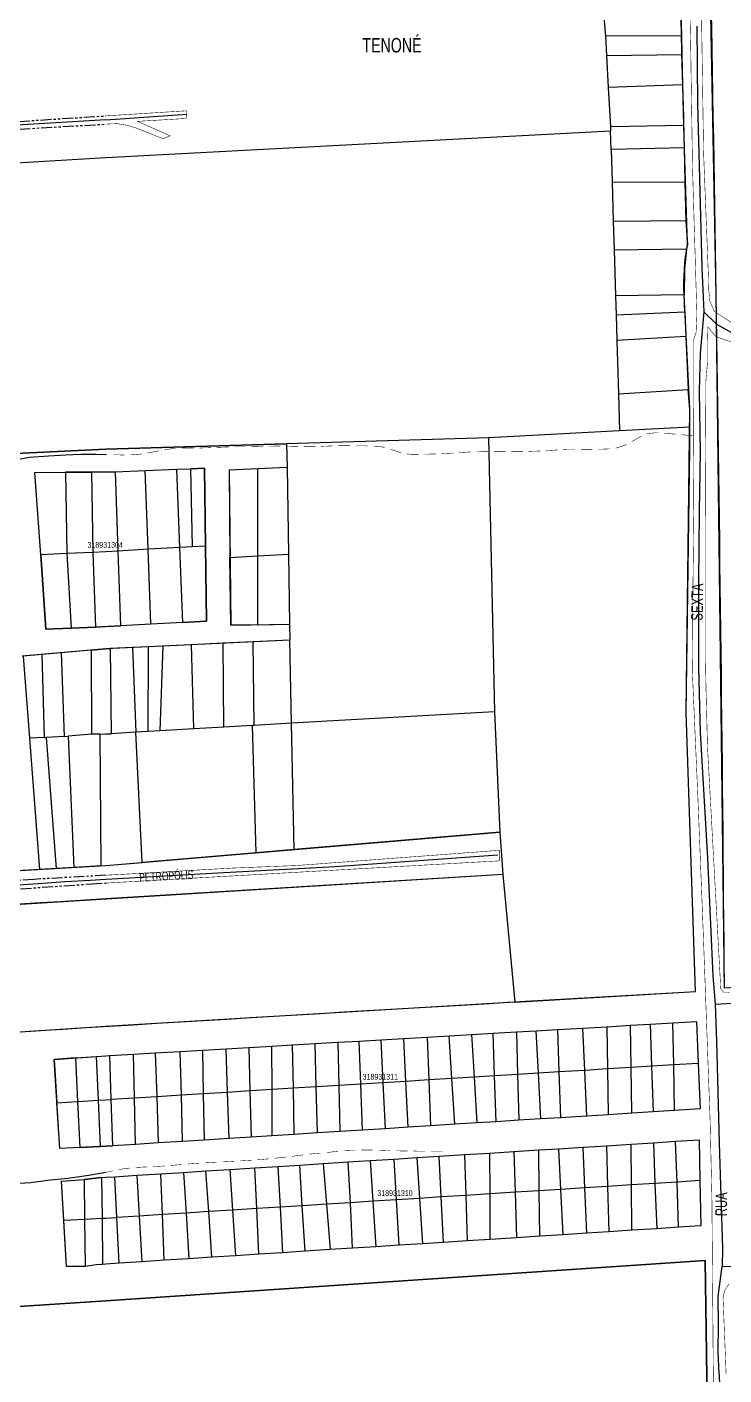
# Model space of a CAD drawing. Extents: x 204834 to 208707, y 4853033 to 4855981.
# Drawn here: x 206928.4 to 207168.8, y 4853719 to 4854183.8 of the extents above; entities that cross this region are included whole.
import ezdxf

# ---------------------------------------------------------------- set-up
doc = ezdxf.new("R2010")
doc.units = 0
doc.header["$LTSCALE"] = 1.5
doc.header["$MEASUREMENT"] = 0
doc.linetypes.add('PHANTOMX2', pattern=[5, 2.5, -0.5, 0.5, -0.5, 0.5, -0.5])
doc.linetypes.add('TRACO_15', pattern=[3, 2, -1])
for name, color, linetype in [('CD-MALHA-LOTES', 40, 'CONTINUOUS'), ('CD_TXT_QUADRA', 7, 'CONTINUOUS'), ('LM-TXT-LSF', 7, 'CONTINUOUS'), ('RU-QUADRAS', 6, 'CONTINUOUS'), ('SV-CAMINHO-TRILHA', 20, 'CONTINUOUS'), ('SV-EIXO-RUA-N-PAV', 6, 'CONTINUOUS'), ('SV-EIXO-RUA-PAV', 20, 'CONTINUOUS'), ('SV-RUA-NAO-PAV-S-GUIA-C-GUIA', 7, 'PHANTOMX2'), ('SV-RUA-PAVIM-S-GUIA-C-GUIA', 7, 'CONTINUOUS'), ('SV-TXT-RUA-N-PAV-S-GUIA-C-GUIA', 7, 'CONTINUOUS')]:
    doc.layers.add(name, color=color, linetype=linetype)
doc.styles.add('ARIAL', font='ARIAL.TTF')

msp = doc.modelspace()

# ---------------------------------------------------------------- linework, layer by layer
at = {"layer": 'CD-MALHA-LOTES', "linetype": 'Continuous'}
for p, q in [((207166.08, 4854091.71), (207161.18, 4854345.41)), ((207168.92, 4853852.43), (207166.08, 4854091.71))]:
    msp.add_line(p, q, dxfattribs=at)
at = {"layer": 'CD-MALHA-LOTES'}
for points in [[(207127.17, 4854188.6), (207127.94, 4854180.61)], [(207153.88, 4854188.74), (207154.08, 4854180.77)], [(207154.08, 4854180.77), (207127.94, 4854180.61)], [(207127.94, 4854180.61), (207128.29, 4854173.96)], [(207154.08, 4854180.77), (207154.23, 4854174.32)], [(207128.29, 4854173.96), (207154.23, 4854174.32)], [(207128.29, 4854173.96), (207128.87, 4854162.93)], [(207154.23, 4854174.32), (207154.49, 4854163.79)], [(207154.49, 4854163.79), (207128.87, 4854162.93)], [(207128.87, 4854162.93), (207129.58, 4854149.51)], [(207154.49, 4854163.79), (207154.83, 4854149.87)], [(207129.58, 4854149.51), (207154.83, 4854149.87)], [(207129.58, 4854149.51), (207129.66, 4854147.97)], [(207154.83, 4854149.87), (207155.01, 4854142.15)], [(206624.11, 4854119.03), (206955.63, 4854138.78), (207129.66, 4854147.97)], [(207129.85, 4854141.58), (207129.66, 4854147.97)], [(207155.01, 4854142.15), (207129.85, 4854141.58)], [(207129.85, 4854141.58), (207130.18, 4854130.41)], [(207155.01, 4854142.15), (207155.3, 4854130.31)], [(207130.18, 4854130.41), (207155.3, 4854130.31)], [(207130.18, 4854130.41), (207130.59, 4854116.69)], [(207155.3, 4854130.31), (207155.62, 4854117)], [(207155.62, 4854117), (207130.59, 4854116.69)], [(207130.59, 4854116.69), (207130.88, 4854106.99)], [(207155.62, 4854117), (207156.17, 4854108.81), (207155.88, 4854107.34)], [(207130.88, 4854106.99), (207155.88, 4854107.34)], [(207155.88, 4854107.34), (207155.14, 4854100.29), (207155.02, 4854091.4)], [(207130.88, 4854106.99), (207131.35, 4854091.14)], [(207155.02, 4854091.4), (207131.35, 4854091.14)], [(207131.35, 4854091.14), (207131.54, 4854084.54)], [(207155.27, 4854085.53), (207155.02, 4854091.4)], [(207131.54, 4854084.54), (207155.27, 4854085.53)], [(207131.54, 4854084.54), (207131.81, 4854075.73)], [(207155.27, 4854085.53), (207155.64, 4854077.02)], [(207155.64, 4854077.02), (207131.81, 4854075.73)], [(207131.81, 4854075.73), (207132.35, 4854057.34)], [(207155.64, 4854077.02), (207156.44, 4854058.84)], [(207132.35, 4854057.34), (207156.44, 4854058.84)], [(207132.35, 4854057.34), (207132.73, 4854044.57)], [(207156.99, 4854045.87), (207156.97, 4854052.01), (207156.44, 4854058.84)], [(207087.57, 4854042.16), (207017.93, 4854040.09)], [(207132.73, 4854044.57), (207087.57, 4854042.16)], [(207087.57, 4854042.16), (207089.6, 4853947.72)], [(207096.69, 4853847.57), (207158.93, 4853851.24), (207155.69, 4853947.43), (207156.93, 4854038.3), (207156.99, 4854045.87)], [(207156.99, 4854045.87), (207132.73, 4854044.57)], [(207017.93, 4854040.09), (206955.63, 4854038.24), (206850.73, 4854033.12)], [(207017.93, 4854040.09), (207018.07, 4854031.9)], [(206933.13, 4854001.8), (206931.15, 4854030.23), (206941.73, 4854030.26)], [(206950.66, 4854030.29), (206941.73, 4854030.26)], [(206941.73, 4854030.26), (206942.18, 4854002.23)], [(206958.88, 4854030.44), (206955.63, 4854030.31), (206950.66, 4854030.29)], [(206950.66, 4854030.29), (206951.11, 4854002.66)], [(206958.88, 4854030.44), (206969.15, 4854030.85)], [(206959.88, 4854003.12), (206958.88, 4854030.44)], [(206969.15, 4854030.85), (206980.06, 4854031.28)], [(206970.14, 4854003.7), (206969.15, 4854030.85)], [(206980.06, 4854031.28), (206984.91, 4854031.48)], [(206981.11, 4854004.33), (206980.06, 4854031.28)], [(206990, 4854004.84), (206989.64, 4854031.67), (206984.91, 4854031.48)], [(206985.47, 4854004.58), (206984.91, 4854031.48)], [(207007.98, 4854031.47), (206998.07, 4854031.04), (206998.4, 4854000.93)], [(207007.97, 4854001.46), (207007.98, 4854031.47)], [(207018.07, 4854031.9), (207007.98, 4854031.47)], [(207018.07, 4854031.9), (207018.55, 4854002.05)], [(206942.18, 4854002.23), (206933.13, 4854001.8)], [(206933.13, 4854001.8), (206934.91, 4853976.21), (206943.67, 4853976.57)], [(206951.11, 4854002.66), (206942.18, 4854002.23)], [(206942.18, 4854002.23), (206943.67, 4853976.57)], [(206959.88, 4854003.12), (206955.63, 4854002.88), (206951.11, 4854002.66)], [(206951.11, 4854002.66), (206952.07, 4853976.91)], [(206970.14, 4854003.7), (206959.88, 4854003.12)], [(206960.82, 4853977.34), (206959.88, 4854003.12)], [(206981.11, 4854004.33), (206970.14, 4854003.7)], [(206971.08, 4853977.89), (206970.14, 4854003.7)], [(206985.47, 4854004.58), (206981.11, 4854004.33)], [(206982.13, 4853978.49), (206981.11, 4854004.33)], [(206982.13, 4853978.49), (206990.34, 4853978.93), (206990, 4854004.84)], [(206990, 4854004.84), (206985.47, 4854004.58)], [(206998.4, 4854000.93), (207007.97, 4854001.46)], [(207007.96, 4853977.7), (206998.66, 4853977.54), (206998.4, 4854000.93)], [(207007.96, 4853977.7), (207007.97, 4854001.46)], [(207007.97, 4854001.46), (207018.55, 4854002.05)], [(207018.55, 4854002.05), (207018.95, 4853977.89)], [(206952.07, 4853976.91), (206955.63, 4853977.06), (206960.82, 4853977.34)], [(206971.08, 4853977.89), (206960.82, 4853977.34)], [(206982.13, 4853978.49), (206971.08, 4853977.89)], [(207007.96, 4853977.7), (207018.95, 4853977.89)], [(207018.95, 4853977.89), (207019.04, 4853972.4)], [(206943.67, 4853976.57), (206952.07, 4853976.91)], [(207019.04, 4853972.4), (207006.43, 4853971.8)], [(207019.64, 4853943.72), (207019.04, 4853972.4)], [(206940.17, 4853968.02), (206933.48, 4853967.43)], [(206950.56, 4853968.95), (206940.17, 4853968.02)], [(206940.17, 4853968.02), (206941.21, 4853939.19)], [(206950.56, 4853968.95), (206955.63, 4853969.4), (206957.09, 4853969.47)], [(206950.56, 4853968.95), (206950.65, 4853939.94)], [(206964.79, 4853969.83), (206957.09, 4853969.47)], [(206957.09, 4853969.47), (206957.41, 4853940.15)], [(206970.15, 4853970.08), (206964.79, 4853969.83)], [(206964.79, 4853969.83), (206965.99, 4853940.65)], [(206970.15, 4853970.08), (206970.02, 4853940.88)], [(206975.23, 4853970.33), (206970.15, 4853970.08)], [(206975.23, 4853970.33), (206974.19, 4853941.12)], [(206985.16, 4853970.8), (206975.23, 4853970.33)], [(206996.02, 4853971.31), (206985.16, 4853970.8)], [(206985.9, 4853941.79), (206985.16, 4853970.8)], [(207006.43, 4853971.8), (206996.02, 4853971.31)], [(206996.23, 4853942.38), (206996.02, 4853971.31)], [(207006.75, 4853942.98), (207006.43, 4853971.8)], [(206933.48, 4853967.43), (206927.06, 4853966.92)], [(206927.06, 4853966.92), (206929.23, 4853938.65)], [(206933.48, 4853967.43), (206934.34, 4853938.78)], [(207089.6, 4853947.72), (207019.64, 4853943.72)], [(207089.6, 4853947.72), (207091.52, 4853906.19)], [(206950.65, 4853939.94), (206942.61, 4853939.27)], [(206953.56, 4853939.93), (206950.65, 4853939.94)], [(206953.56, 4853939.93), (206955.63, 4853940.05), (206957.41, 4853940.15)], [(206953.56, 4853939.93), (206953.91, 4853894.6)], [(206965.99, 4853940.65), (206957.41, 4853940.15)], [(206970.02, 4853940.88), (206965.99, 4853940.65)], [(206968.12, 4853895.75), (206965.99, 4853940.65)], [(206974.19, 4853941.12), (206970.02, 4853940.88)], [(206985.9, 4853941.79), (206974.19, 4853941.12)], [(206996.23, 4853942.38), (206985.9, 4853941.79)], [(207006.22, 4853942.95), (206996.23, 4853942.38)], [(207006.75, 4853942.98), (207006.22, 4853942.95)], [(207007.4, 4853899.07), (207006.22, 4853942.95)], [(207019.64, 4853943.72), (207006.75, 4853942.98)], [(207020.54, 4853900.19), (207019.64, 4853943.72)], [(206934.34, 4853938.78), (206929.23, 4853938.65)], [(206929.23, 4853938.65), (206932.72, 4853893.36)], [(206934.34, 4853938.78), (206935.06, 4853938.82)], [(206941.21, 4853939.19), (206935.06, 4853938.82)], [(206935.06, 4853938.82), (206938.42, 4853893.69)], [(206941.21, 4853939.19), (206942.61, 4853939.27)], [(206942.61, 4853939.27), (206944.61, 4853894.05)], [(207091.52, 4853906.19), (207020.54, 4853900.19)], [(207091.52, 4853906.19), (207092.54, 4853891.65)], [(207007.4, 4853899.07), (206968.12, 4853895.75)], [(207020.54, 4853900.19), (207007.4, 4853899.07)], [(206938.42, 4853893.69), (206932.72, 4853893.36)], [(206944.61, 4853894.05), (206938.42, 4853893.69)], [(206953.91, 4853894.6), (206944.61, 4853894.05)], [(206953.91, 4853894.6), (206955.62, 4853894.7), (206968.12, 4853895.75)], [(207092.54, 4853891.65), (206955.62, 4853883.18), (206939.83, 4853882.19), (206933.15, 4853881.78), (206641.63, 4853863.51), (206641.84, 4853818.64), (206644.83, 4853818.83)], [(206932.72, 4853893.36), (206907.04, 4853891.86)], [(207092.54, 4853891.65), (207096.69, 4853847.57)], [(207096.69, 4853847.57), (206955.62, 4853839.23), (206919.02, 4853836.83)], [(207097.16, 4853837.33), (207104, 4853837.73)], [(207104, 4853837.73), (207111.32, 4853838.15)], [(207104.76, 4853823.1), (207104, 4853837.73)], [(207111.32, 4853838.15), (207120.1, 4853838.66)], [(207111.32, 4853838.15), (207111.83, 4853823.54)], [(207120.1, 4853838.66), (207128.34, 4853839.14)], [(207120.73, 4853824.09), (207120.1, 4853838.66)], [(207128.34, 4853839.14), (207136.47, 4853839.61)], [(207128.34, 4853839.14), (207128.55, 4853824.57)], [(207136.47, 4853839.61), (207143.29, 4853840)], [(207136.73, 4853825.07), (207136.47, 4853839.61)], [(207143.29, 4853840), (207151.17, 4853840.46)], [(207143.29, 4853840), (207143.81, 4853825.51)], [(207151.17, 4853840.46), (207159.31, 4853840.93), (207159.89, 4853826.5)], [(207151.44, 4853825.98), (207151.17, 4853840.46)], [(207019.82, 4853832.85), (207027.74, 4853833.31)], [(207027.74, 4853833.31), (207035.59, 4853833.76)], [(207028.18, 4853818.38), (207027.74, 4853833.31)], [(207035.59, 4853833.76), (207042.94, 4853834.19)], [(207035.59, 4853833.76), (207035.92, 4853818.86)], [(207042.94, 4853834.19), (207050.47, 4853834.63)], [(207043.48, 4853819.33), (207042.94, 4853834.19)], [(207050.47, 4853834.63), (207058.36, 4853835.08)], [(207050.47, 4853834.63), (207051.15, 4853819.8)], [(207058.36, 4853835.08), (207066.4, 4853835.55)], [(207059.09, 4853820.29), (207058.36, 4853835.08)], [(207066.4, 4853835.55), (207074, 4853835.99)], [(207066.4, 4853835.55), (207066.93, 4853820.77)], [(207074, 4853835.99), (207081.66, 4853836.43)], [(207074.95, 4853821.27), (207074, 4853835.99)], [(207081.66, 4853836.43), (207089.22, 4853836.87)], [(207081.66, 4853836.43), (207082.57, 4853821.74)], [(207089.22, 4853836.87), (207097.16, 4853837.33)], [(207089.68, 4853822.17), (207089.22, 4853836.87)], [(207097.16, 4853837.33), (207097.59, 4853822.66)], [(206945.09, 4853828.39), (206937.76, 4853827.87), (206938.7, 4853812.88)], [(206945.09, 4853828.39), (206952.42, 4853828.91)], [(206945.09, 4853828.39), (206945.82, 4853813.31)], [(206952.42, 4853828.91), (206955.62, 4853829.13), (206956.85, 4853829.21)], [(206953.05, 4853813.75), (206952.42, 4853828.91)], [(206956.85, 4853829.21), (206965.15, 4853829.69)], [(206956.85, 4853829.21), (206957.37, 4853814.02)], [(206965.15, 4853829.69), (206972.6, 4853830.12)], [(206965.46, 4853814.52), (206965.15, 4853829.69)], [(206972.6, 4853830.12), (206981.25, 4853830.62)], [(206972.6, 4853830.12), (206973.13, 4853814.99)], [(206981.25, 4853830.62), (206988.93, 4853831.06)], [(206981.66, 4853815.51), (206981.25, 4853830.62)], [(206988.93, 4853831.06), (206997.1, 4853831.54)], [(206988.93, 4853831.06), (206989.19, 4853815.98)], [(206997.1, 4853831.54), (207004.94, 4853831.99)], [(206997.6, 4853816.5), (206997.1, 4853831.54)], [(207004.94, 4853831.99), (207012.82, 4853832.45)], [(207004.94, 4853831.99), (207005.3, 4853816.97)], [(207012.82, 4853832.45), (207019.82, 4853832.85)], [(207012.91, 4853817.44), (207012.82, 4853832.45)], [(207019.82, 4853832.85), (207020.14, 4853817.89)], [(207120.73, 4853824.09), (207111.83, 4853823.54)], [(207128.55, 4853824.57), (207120.73, 4853824.09)], [(207121.41, 4853808.34), (207120.73, 4853824.09)], [(207136.73, 4853825.07), (207128.55, 4853824.57)], [(207128.55, 4853824.57), (207128.78, 4853808.8)], [(207143.81, 4853825.51), (207136.73, 4853825.07)], [(207137.01, 4853809.32), (207136.73, 4853825.07)], [(207151.44, 4853825.98), (207143.81, 4853825.51)], [(207143.81, 4853825.51), (207144.37, 4853809.78)], [(207159.89, 4853826.5), (207151.44, 4853825.98)], [(207151.74, 4853810.24), (207151.44, 4853825.98)], [(207159.89, 4853826.5), (207160.54, 4853810.79), (207151.74, 4853810.24)], [(207043.48, 4853819.33), (207035.92, 4853818.86)], [(207051.15, 4853819.8), (207043.48, 4853819.33)], [(207044.06, 4853803.48), (207043.48, 4853819.33)], [(207059.09, 4853820.29), (207051.15, 4853819.8)], [(207051.15, 4853819.8), (207051.88, 4853803.98)], [(207066.93, 4853820.77), (207059.09, 4853820.29)], [(207059.87, 4853804.48), (207059.09, 4853820.29)], [(207074.95, 4853821.27), (207066.93, 4853820.77)], [(207066.93, 4853820.77), (207067.5, 4853804.96)], [(207082.57, 4853821.74), (207074.95, 4853821.27)], [(207075.97, 4853805.49), (207074.95, 4853821.27)], [(207089.68, 4853822.17), (207082.57, 4853821.74)], [(207082.57, 4853821.74), (207083.55, 4853805.96)], [(207097.59, 4853822.66), (207089.68, 4853822.17)], [(207090.17, 4853806.38), (207089.68, 4853822.17)], [(207104.76, 4853823.1), (207097.59, 4853822.66)], [(207097.59, 4853822.66), (207098.06, 4853806.87)], [(207111.83, 4853823.54), (207104.76, 4853823.1)], [(207105.57, 4853807.34), (207104.76, 4853823.1)], [(207111.83, 4853823.54), (207112.39, 4853807.77)], [(206965.46, 4853814.52), (206957.37, 4853814.02)], [(206973.13, 4853814.99), (206965.46, 4853814.52)], [(206965.79, 4853798.57), (206965.46, 4853814.52)], [(206981.66, 4853815.51), (206973.13, 4853814.99)], [(206973.13, 4853814.99), (206973.69, 4853799.07)], [(206989.19, 4853815.98), (206981.66, 4853815.51)], [(206982.08, 4853799.59), (206981.66, 4853815.51)], [(206997.6, 4853816.5), (206989.19, 4853815.98)], [(206989.19, 4853815.98), (206989.46, 4853800.06)], [(207005.3, 4853816.97), (206997.6, 4853816.5)], [(206998.13, 4853800.6), (206997.6, 4853816.5)], [(207012.91, 4853817.44), (207005.3, 4853816.97)], [(207005.3, 4853816.97), (207005.68, 4853801.08)], [(207020.14, 4853817.89), (207012.91, 4853817.44)], [(207013, 4853801.53), (207012.91, 4853817.44)], [(207028.18, 4853818.38), (207020.14, 4853817.89)], [(207020.14, 4853817.89), (207020.47, 4853802)], [(207035.92, 4853818.86), (207028.18, 4853818.38)], [(207028.64, 4853802.52), (207028.18, 4853818.38)], [(207035.92, 4853818.86), (207036.26, 4853802.99)], [(206938.7, 4853812.88), (206945.82, 4853813.31)], [(206946.58, 4853797.45), (206939.69, 4853797.09), (206938.7, 4853812.88)], [(206945.82, 4853813.31), (206953.05, 4853813.75)], [(206945.82, 4853813.31), (206946.58, 4853797.45)], [(206953.05, 4853813.75), (206955.62, 4853813.91), (206957.37, 4853814.02)], [(206953.72, 4853797.83), (206953.05, 4853813.75)], [(206957.37, 4853814.02), (206957.92, 4853798.08)], [(207144.37, 4853809.78), (207137.01, 4853809.32)], [(207151.74, 4853810.24), (207144.37, 4853809.78)], [(207075.97, 4853805.49), (207067.5, 4853804.96)], [(207083.55, 4853805.96), (207075.97, 4853805.49)], [(207090.17, 4853806.38), (207083.55, 4853805.96)], [(207098.06, 4853806.87), (207090.17, 4853806.38)], [(207105.57, 4853807.34), (207098.06, 4853806.87)], [(207112.39, 4853807.77), (207105.57, 4853807.34)], [(207121.41, 4853808.34), (207112.39, 4853807.77)], [(207128.78, 4853808.8), (207121.41, 4853808.34)], [(207137.01, 4853809.32), (207128.78, 4853808.8)], [(206998.13, 4853800.6), (206989.46, 4853800.06)], [(207005.68, 4853801.08), (206998.13, 4853800.6)], [(207013, 4853801.53), (207005.68, 4853801.08)], [(207020.47, 4853802), (207013, 4853801.53)], [(207028.64, 4853802.52), (207020.47, 4853802)], [(207036.26, 4853802.99), (207028.64, 4853802.52)], [(207044.06, 4853803.48), (207036.26, 4853802.99)], [(207051.88, 4853803.98), (207044.06, 4853803.48)], [(207059.87, 4853804.48), (207051.88, 4853803.98)], [(207067.5, 4853804.96), (207059.87, 4853804.48)], [(206946.58, 4853797.45), (206953.72, 4853797.83)], [(206953.72, 4853797.83), (206955.62, 4853797.93), (206957.92, 4853798.08)], [(206965.79, 4853798.57), (206957.92, 4853798.08)], [(206973.69, 4853799.07), (206965.79, 4853798.57)], [(206982.08, 4853799.59), (206973.69, 4853799.07)], [(206989.46, 4853800.06), (206982.08, 4853799.59)], [(207088.07, 4853795.58), (207096.25, 4853796.1)], [(207096.25, 4853796.1), (207104.89, 4853796.64)], [(207096.25, 4853796.1), (207096.71, 4853782.04)], [(207104.89, 4853796.64), (207111.64, 4853797.07)], [(207105.08, 4853782.57), (207104.89, 4853796.64)], [(207111.64, 4853797.07), (207120.2, 4853797.61)], [(207111.64, 4853797.07), (207112.37, 4853783.03)], [(207120.2, 4853797.61), (207128.28, 4853798.12)], [(207120.79, 4853783.56), (207120.2, 4853797.61)], [(207128.28, 4853798.12), (207136.71, 4853798.65)], [(207128.28, 4853798.12), (207128.65, 4853784.06)], [(207136.71, 4853798.65), (207144.41, 4853799.13)], [(207136.84, 4853784.57), (207136.71, 4853798.65)], [(207144.41, 4853799.13), (207152.09, 4853799.62)], [(207144.41, 4853799.13), (207144.96, 4853785.09)], [(207152.09, 4853799.62), (207160.2, 4853800.13), (207160.47, 4853786.07)], [(207152.57, 4853785.57), (207152.09, 4853799.62)], [(207014.94, 4853790.97), (207022.44, 4853791.45)], [(207022.44, 4853791.45), (207030.58, 4853791.96)], [(207023.34, 4853777.41), (207022.44, 4853791.45)], [(207030.58, 4853791.96), (207039.2, 4853792.5)], [(207030.58, 4853791.96), (207031.71, 4853777.94)], [(207039.2, 4853792.5), (207046.72, 4853792.98)], [(207039.91, 4853778.45), (207039.2, 4853792.5)], [(207046.72, 4853792.98), (207055.08, 4853793.5)], [(207046.72, 4853792.98), (207047.66, 4853778.94)], [(207055.08, 4853793.5), (207062.81, 4853793.99)], [(207055.85, 4853779.46), (207055.08, 4853793.5)], [(207062.81, 4853793.99), (207070.51, 4853794.48)], [(207062.81, 4853793.99), (207063.74, 4853779.96)], [(207070.51, 4853794.48), (207079.32, 4853795.03)], [(207071.22, 4853780.43), (207070.51, 4853794.48)], [(207079.32, 4853795.03), (207088.07, 4853795.58)], [(207079.32, 4853795.03), (207079.75, 4853780.97)], [(207088.11, 4853781.5), (207088.07, 4853795.58)], [(206954.1, 4853787.2), (206948.14, 4853786.46)], [(206954.1, 4853787.2), (206955.62, 4853787.23), (206958.65, 4853787.42)], [(206954.1, 4853787.2), (206954.27, 4853773.07)], [(206958.65, 4853787.42), (206966.3, 4853787.91)], [(206959.36, 4853773.37), (206958.65, 4853787.42)], [(206966.3, 4853787.91), (206974.54, 4853788.43)], [(206966.3, 4853787.91), (206967.09, 4853773.86)], [(206974.54, 4853788.43), (206982.37, 4853788.92)], [(206975.11, 4853774.36), (206974.54, 4853788.43)], [(206982.37, 4853788.92), (206990.12, 4853789.41)], [(206982.37, 4853788.92), (206983.27, 4853774.88)], [(206990.12, 4853789.41), (206998.35, 4853789.93)], [(206991.07, 4853775.37), (206990.12, 4853789.41)], [(206998.35, 4853789.93), (207007.03, 4853790.47)], [(206998.35, 4853789.93), (206999.25, 4853775.89)], [(207007.03, 4853790.47), (207014.94, 4853790.97)], [(207007.67, 4853776.42), (207007.03, 4853790.47)], [(207014.94, 4853790.97), (207015.7, 4853776.92)], [(206941.1, 4853772.47), (206940.31, 4853785.86), (206948.14, 4853786.46)], [(206948.14, 4853786.46), (206948.29, 4853772.79)], [(207096.71, 4853782.04), (207088.11, 4853781.5)], [(207105.08, 4853782.57), (207096.71, 4853782.04)], [(207096.71, 4853782.04), (207097.22, 4853766.39)], [(207112.37, 4853783.03), (207105.08, 4853782.57)], [(207105.29, 4853766.9), (207105.08, 4853782.57)], [(207120.79, 4853783.56), (207112.37, 4853783.03)], [(207112.37, 4853783.03), (207113.18, 4853767.41)], [(207128.65, 4853784.06), (207120.79, 4853783.56)], [(207121.46, 4853767.94), (207120.79, 4853783.56)], [(207136.84, 4853784.57), (207128.65, 4853784.06)], [(207128.65, 4853784.06), (207129.07, 4853768.43)], [(207144.96, 4853785.09), (207136.84, 4853784.57)], [(207137, 4853768.94), (207136.84, 4853784.57)], [(207152.57, 4853785.57), (207144.96, 4853785.09)], [(207144.96, 4853785.09), (207145.57, 4853769.48)], [(207160.47, 4853786.07), (207152.57, 4853785.57)], [(207153.1, 4853769.97), (207152.57, 4853785.57)], [(207160.47, 4853786.07), (207160.77, 4853770.46), (207153.1, 4853769.97)], [(207023.34, 4853777.41), (207015.7, 4853776.92)], [(207031.71, 4853777.94), (207023.34, 4853777.41)], [(207024.34, 4853761.71), (207023.34, 4853777.41)], [(207039.91, 4853778.45), (207031.71, 4853777.94)], [(207031.71, 4853777.94), (207032.97, 4853762.27)], [(207047.66, 4853778.94), (207039.91, 4853778.45)], [(207040.7, 4853762.76), (207039.91, 4853778.45)], [(207055.85, 4853779.46), (207047.66, 4853778.94)], [(207047.66, 4853778.94), (207048.7, 4853763.28)], [(207063.74, 4853779.96), (207055.85, 4853779.46)], [(207056.71, 4853763.79), (207055.85, 4853779.46)], [(207071.22, 4853780.43), (207063.74, 4853779.96)], [(207063.74, 4853779.96), (207064.79, 4853764.31)], [(207079.75, 4853780.97), (207071.22, 4853780.43)], [(207072.01, 4853764.77), (207071.22, 4853780.43)], [(207088.11, 4853781.5), (207079.75, 4853780.97)], [(207079.75, 4853780.97), (207080.22, 4853765.3)], [(207088.15, 4853765.8), (207088.11, 4853781.5)], [(206941.1, 4853772.47), (206948.29, 4853772.79)], [(206948.29, 4853772.79), (206954.27, 4853773.07)], [(206948.29, 4853772.79), (206948.46, 4853756.44)], [(206954.27, 4853773.07), (206955.62, 4853773.13), (206959.36, 4853773.37)], [(206954.27, 4853773.07), (206954.45, 4853757.2)], [(206967.09, 4853773.86), (206959.36, 4853773.37)], [(206960.15, 4853757.6), (206959.36, 4853773.37)], [(206975.11, 4853774.36), (206967.09, 4853773.86)], [(206967.09, 4853773.86), (206967.98, 4853758.1)], [(206983.27, 4853774.88), (206975.11, 4853774.36)], [(206975.74, 4853758.6), (206975.11, 4853774.36)], [(206991.07, 4853775.37), (206983.27, 4853774.88)], [(206983.27, 4853774.88), (206984.27, 4853759.15)], [(206999.25, 4853775.89), (206991.07, 4853775.37)], [(206992.13, 4853759.65), (206991.07, 4853775.37)], [(207007.67, 4853776.42), (206999.25, 4853775.89)], [(206999.25, 4853775.89), (207000.25, 4853760.17)], [(207015.7, 4853776.92), (207007.67, 4853776.42)], [(207008.4, 4853760.69), (207007.67, 4853776.42)], [(207015.7, 4853776.92), (207016.56, 4853761.22)], [(206948.46, 4853756.44), (206942.05, 4853756.44), (206941.1, 4853772.47)], [(207121.46, 4853767.94), (207113.18, 4853767.41)], [(207129.07, 4853768.43), (207121.46, 4853767.94)], [(207137, 4853768.94), (207129.07, 4853768.43)], [(207145.57, 4853769.48), (207137, 4853768.94)], [(207153.1, 4853769.97), (207145.57, 4853769.48)], [(207048.7, 4853763.28), (207040.7, 4853762.76)], [(207056.71, 4853763.79), (207048.7, 4853763.28)], [(207064.79, 4853764.31), (207056.71, 4853763.79)], [(207072.01, 4853764.77), (207064.79, 4853764.31)], [(207080.22, 4853765.3), (207072.01, 4853764.77)], [(207088.15, 4853765.8), (207080.22, 4853765.3)], [(207097.22, 4853766.39), (207088.15, 4853765.8)], [(207105.29, 4853766.9), (207097.22, 4853766.39)], [(207113.18, 4853767.41), (207105.29, 4853766.9)], [(206984.27, 4853759.15), (206975.74, 4853758.6)], [(206992.13, 4853759.65), (206984.27, 4853759.15)], [(207000.25, 4853760.17), (206992.13, 4853759.65)], [(207008.4, 4853760.69), (207000.25, 4853760.17)], [(207016.56, 4853761.22), (207008.4, 4853760.69)], [(207024.34, 4853761.71), (207016.56, 4853761.22)], [(207032.97, 4853762.27), (207024.34, 4853761.71)], [(207040.7, 4853762.76), (207032.97, 4853762.27)], [(206650.2, 4853724.25), (206650.53, 4853719.34), (206654.52, 4853619.07), (206955.62, 4853635.41), (207024.9, 4853639.99), (207043.93, 4853641.02), (207063.41, 4853642.07), (207078.95, 4853643.13), (207093.8, 4853643.99), (207119.96, 4853645.35), (207139.64, 4853646.32), (207162.03, 4853647.42), (207164.95, 4853647.69), (207162.84, 4853718.32), (207162.25, 4853758.51), (206955.62, 4853744.66), (206923.89, 4853742.54)], [(206954.45, 4853757.2), (206952.21, 4853756.99), (206948.46, 4853756.44)], [(206960.15, 4853757.6), (206955.62, 4853757.31), (206954.45, 4853757.2)], [(206967.98, 4853758.1), (206960.15, 4853757.6)], [(206975.74, 4853758.6), (206967.98, 4853758.1)]]:
    msp.add_lwpolyline(points, dxfattribs=at)
at = {"layer": 'RU-QUADRAS', "linetype": 'Continuous'}
for points in [[(208114.89, 4853911.84, -0.001243), (207168.92, 4853852.43, 0.003722), (207161.18, 4854345.41)], [(206641.84, 4853818.64, -0.003261), (207158.93, 4853851.24), (207155.69, 4853947.43), (207156.97, 4854052.01), (207155.02, 4854091.4, -0.053456), (207156.17, 4854108.81, -0.004313), (207150.83, 4854342.99)]]:
    msp.add_lwpolyline(points, format="xyb", dxfattribs=at)
for points in [[(206850.73, 4854033.12), (206955.63, 4854038.24), (207017.93, 4854040.09), (207018.07, 4854031.9), (206998.07, 4854031.04), (206998.66, 4853977.54), (207018.95, 4853977.89), (207019.04, 4853972.4), (206955.63, 4853969.4), (206926.74, 4853966.83)], [(206870.9, 4853889.76), (206955.62, 4853894.7), (207091.52, 4853906.19), (207092.54, 4853891.65), (206641.63, 4853863.51)]]:
    msp.add_lwpolyline(points, dxfattribs=at)
for points in [[(206931.15, 4854030.23), (206941.73, 4854030.26), (206950.66, 4854030.29), (206958.88, 4854030.44), (206969.15, 4854030.85), (206980.06, 4854031.28), (206984.91, 4854031.48), (206989.64, 4854031.67), (206990, 4854004.84), (206990.34, 4853978.93), (206982.13, 4853978.49), (206971.08, 4853977.89), (206960.82, 4853977.34), (206952.07, 4853976.91), (206943.67, 4853976.57), (206934.91, 4853976.21), (206933.13, 4854001.8), (206931.15, 4854030.23)], [(206937.76, 4853827.87), (206955.62, 4853829.13), (206956.85, 4853829.21), (206965.15, 4853829.69), (206972.6, 4853830.12), (206981.25, 4853830.62), (206988.93, 4853831.06), (206997.1, 4853831.54), (207004.94, 4853831.99), (207012.82, 4853832.45), (207019.82, 4853832.85), (207027.74, 4853833.31), (207035.59, 4853833.76), (207042.94, 4853834.19), (207050.47, 4853834.63), (207058.36, 4853835.08), (207066.4, 4853835.55), (207074, 4853835.99), (207081.66, 4853836.43), (207089.22, 4853836.87), (207097.16, 4853837.33), (207104, 4853837.73), (207111.32, 4853838.15), (207120.1, 4853838.66), (207128.34, 4853839.14), (207136.47, 4853839.61), (207143.29, 4853840), (207151.17, 4853840.46), (207159.31, 4853840.93), (207159.89, 4853826.5), (207160.54, 4853810.79), (207151.74, 4853810.24), (207144.37, 4853809.78), (207137.01, 4853809.32), (207128.78, 4853808.8), (207121.41, 4853808.34), (207112.39, 4853807.77), (207105.57, 4853807.34), (207098.06, 4853806.87), (207090.17, 4853806.38), (207083.55, 4853805.96), (207075.97, 4853805.49), (207067.5, 4853804.96), (207059.87, 4853804.48), (207051.88, 4853803.98), (207044.06, 4853803.48), (207036.26, 4853802.99), (207028.64, 4853802.52), (207020.47, 4853802), (207013, 4853801.53), (207005.68, 4853801.08), (206998.13, 4853800.6), (206989.46, 4853800.06), (206982.08, 4853799.59), (206973.69, 4853799.07), (206965.79, 4853798.57), (206957.92, 4853798.08), (206955.62, 4853797.93), (206939.69, 4853797.09), (206937.76, 4853827.87)], [(206940.31, 4853785.86), (206948.14, 4853786.46), (206954.1, 4853787.2), (206955.62, 4853787.23), (206958.65, 4853787.42), (206966.3, 4853787.91), (206974.54, 4853788.43), (206982.37, 4853788.92), (206990.12, 4853789.41), (206998.35, 4853789.93), (207007.03, 4853790.47), (207014.94, 4853790.97), (207022.44, 4853791.45), (207030.58, 4853791.96), (207039.2, 4853792.5), (207046.72, 4853792.98), (207055.08, 4853793.5), (207062.81, 4853793.99), (207070.51, 4853794.48), (207079.32, 4853795.03), (207088.07, 4853795.58), (207096.25, 4853796.1), (207104.89, 4853796.64), (207111.64, 4853797.07), (207120.2, 4853797.61), (207128.28, 4853798.12), (207136.71, 4853798.65), (207144.41, 4853799.13), (207152.09, 4853799.62), (207160.2, 4853800.13), (207160.47, 4853786.07), (207160.77, 4853770.46), (207153.1, 4853769.97), (207145.57, 4853769.48), (207137, 4853768.94), (207129.07, 4853768.43), (207121.46, 4853767.94), (207113.18, 4853767.41), (207105.29, 4853766.9), (207097.22, 4853766.39), (207088.15, 4853765.8), (207080.22, 4853765.3), (207072.01, 4853764.77), (207064.79, 4853764.31), (207056.71, 4853763.79), (207048.7, 4853763.28), (207040.7, 4853762.76), (207032.97, 4853762.27), (207024.34, 4853761.71), (207016.56, 4853761.22), (207008.4, 4853760.69), (207000.25, 4853760.17), (206992.13, 4853759.65), (206984.27, 4853759.15), (206975.74, 4853758.6), (206967.98, 4853758.1), (206960.15, 4853757.6), (206955.62, 4853757.31), (206952.21, 4853756.99), (206948.52, 4853756.44), (206942.05, 4853756.44), (206940.31, 4853785.86)], [(206650.2, 4853724.25), (206923.89, 4853742.54), (206955.62, 4853744.66), (207162.25, 4853758.51), (207162.84, 4853718.32), (207164.95, 4853647.69), (207162.03, 4853647.42), (207139.64, 4853646.32), (207119.96, 4853645.35), (207093.8, 4853643.99), (207078.95, 4853643.13), (207063.41, 4853642.07), (207043.93, 4853641.02), (207024.9, 4853639.99), (206955.62, 4853635.41), (206654.52, 4853619.07), (206650.53, 4853719.34), (206650.2, 4853724.25)]]:
    msp.add_lwpolyline(points, close=True, dxfattribs=at)
at = {"layer": 'SV-CAMINHO-TRILHA', "linetype": 'TRACO_15', "ltscale": 0.5, "const_width": 0.18}
for points in [[(207139.76, 4854042.46), (207138.65, 4854041.82)], [(207140.42, 4854042.74), (207139.76, 4854042.46)], [(207142.5, 4854043.61), (207142.27, 4854043.51)], [(207143.24, 4854043.69), (207142.5, 4854043.61)], [(207145.2, 4854043.89), (207143.24, 4854043.69)], [(207145.23, 4854043.88), (207145.2, 4854043.89)], [(207146.23, 4854043.84), (207145.23, 4854043.88)], [(207149.12, 4854043.62), (207148.23, 4854043.69)], [(207149.22, 4854043.61), (207149.12, 4854043.62)], [(207152.12, 4854043.39), (207149.22, 4854043.61)], [(207152.21, 4854043.38), (207152.12, 4854043.39)], [(207156.68, 4854042.98), (207154.21, 4854043.21)], [(207157.19, 4854042.91), (207156.68, 4854042.98)], [(207158.18, 4854042.79), (207157.19, 4854042.91)], [(206973.9, 4854037.67), (206971.94, 4854037.28)], [(206978.58, 4854038.41), (206975.87, 4854038.03)], [(206978.84, 4854038.43), (206978.58, 4854038.41)], [(206979.84, 4854038.49), (206978.84, 4854038.43)], [(206982.83, 4854038.63), (206981.83, 4854038.6)], [(206985.16, 4854038.64), (206982.83, 4854038.63)], [(206982.83, 4854038.63), (206982.83, 4854038.63)], [(206985.83, 4854038.64), (206985.16, 4854038.64)], [(206989.66, 4854038.67), (206987.83, 4854038.65)], [(206989.83, 4854038.68), (206989.66, 4854038.67)], [(206991.83, 4854038.75), (206989.83, 4854038.68)], [(206994.01, 4854038.84), (206993.83, 4854038.83)], [(206994.83, 4854038.87), (206994.01, 4854038.84)], [(206996.58, 4854038.94), (206994.83, 4854038.87)], [(206996.83, 4854038.95), (206996.58, 4854038.94)], [(206997.83, 4854038.97), (206996.83, 4854038.95)], [(207002.23, 4854039.04), (206999.83, 4854039.01)], [(207002.83, 4854039.04), (207002.23, 4854039.04)], [(207003.73, 4854039.04), (207002.83, 4854039.04)], [(207003.83, 4854039.04), (207003.73, 4854039.04)], [(207007, 4854039.09), (207005.83, 4854039.07)], [(207007.83, 4854039.11), (207007, 4854039.09)], [(207008.5, 4854039.13), (207007.83, 4854039.11)], [(207008.82, 4854039.15), (207008.5, 4854039.13)], [(207009.82, 4854039.18), (207008.82, 4854039.15)], [(207013, 4854039.28), (207011.82, 4854039.24)], [(207013.82, 4854039.29), (207013, 4854039.28)], [(207014.77, 4854039.29), (207013.82, 4854039.29)], [(207014.82, 4854039.29), (207014.77, 4854039.29)], [(207015.82, 4854039.29), (207014.82, 4854039.29)], [(207019.85, 4854039.23), (207017.82, 4854039.26)], [(207020.82, 4854039.22), (207019.85, 4854039.23)], [(207021.82, 4854039.21), (207020.82, 4854039.22)], [(207024.37, 4854039.19), (207023.82, 4854039.19)], [(207024.82, 4854039.19), (207024.37, 4854039.19)], [(207025.87, 4854039.18), (207024.82, 4854039.19)], [(207026.82, 4854039.18), (207025.87, 4854039.18)], [(207027.37, 4854039.18), (207026.82, 4854039.18)], [(207027.82, 4854039.18), (207027.37, 4854039.18)], [(207031.85, 4854039.28), (207029.82, 4854039.22)], [(207032.82, 4854039.32), (207031.85, 4854039.28)], [(207033.35, 4854039.35), (207032.82, 4854039.32)], [(207033.82, 4854039.37), (207033.35, 4854039.35)], [(207037.39, 4854039.46), (207035.82, 4854039.43)], [(207037.82, 4854039.45), (207037.39, 4854039.46)], [(207038.89, 4854039.44), (207037.82, 4854039.45)], [(207039.82, 4854039.42), (207038.89, 4854039.44)], [(207042.77, 4854039.37), (207041.82, 4854039.39)], [(207042.82, 4854039.37), (207042.77, 4854039.37)], [(207045.77, 4854039.35), (207042.82, 4854039.37)], [(207045.82, 4854039.34), (207045.77, 4854039.35)], [(207047.98, 4854039.28), (207047.82, 4854039.29)], [(207048.81, 4854039.22), (207047.98, 4854039.28)], [(207049.49, 4854039.18), (207048.81, 4854039.22)], [(207049.81, 4854039.13), (207049.49, 4854039.18)], [(207050.98, 4854038.98), (207049.81, 4854039.13)], [(207051.77, 4854038.78), (207050.98, 4854038.98)], [(207054.77, 4854037.86), (207053.7, 4854038.25)], [(207055.59, 4854037.58), (207054.77, 4854037.86)], [(207057.48, 4854036.94), (207055.59, 4854037.58)], [(207085.93, 4854037.49), (207083.42, 4854037.4)], [(207086.42, 4854037.49), (207085.93, 4854037.49)], [(207087.42, 4854037.51), (207086.42, 4854037.49)], [(207089.48, 4854037.51), (207089.42, 4854037.51)], [(207090.42, 4854037.5), (207089.48, 4854037.51)], [(207090.98, 4854037.5), (207090.42, 4854037.5)], [(207091.42, 4854037.5), (207090.98, 4854037.5)], [(207093.15, 4854037.5), (207091.42, 4854037.5)], [(207093.42, 4854037.5), (207093.15, 4854037.5)], [(207096.15, 4854037.5), (207095.42, 4854037.5)], [(207096.42, 4854037.5), (207096.15, 4854037.5)], [(207097.95, 4854037.5), (207096.42, 4854037.5)], [(207098.42, 4854037.5), (207097.95, 4854037.5)], [(207099.42, 4854037.5), (207098.42, 4854037.5)], [(207102.45, 4854037.51), (207101.42, 4854037.51)], [(207103.41, 4854037.54), (207102.45, 4854037.51)], [(207104.03, 4854037.55), (207103.41, 4854037.54)], [(207104.41, 4854037.57), (207104.03, 4854037.55)], [(207105.41, 4854037.62), (207104.41, 4854037.57)], [(207108.52, 4854037.79), (207107.41, 4854037.72)], [(207109.41, 4854037.84), (207108.52, 4854037.79)], [(207110.67, 4854037.92), (207109.41, 4854037.84)], [(207111.4, 4854037.95), (207110.67, 4854037.92)], [(207113.67, 4854038.06), (207113.4, 4854038.05)], [(207114.4, 4854038.09), (207113.67, 4854038.06)], [(207115.55, 4854038.12), (207114.4, 4854038.09)], [(207116.4, 4854038.13), (207115.55, 4854038.12)], [(207117.05, 4854038.13), (207116.4, 4854038.13)], [(207117.4, 4854038.14), (207117.05, 4854038.13)], [(207121.55, 4854038.14), (207119.4, 4854038.14)], [(207122.4, 4854038.15), (207121.55, 4854038.14)], [(207123.4, 4854038.17), (207122.4, 4854038.15)], [(207125.8, 4854038.22), (207125.4, 4854038.21)], [(207126.4, 4854038.23), (207125.8, 4854038.22)], [(207127.72, 4854038.27), (207126.4, 4854038.23)], [(207128.4, 4854038.3), (207127.72, 4854038.27)], [(207129.23, 4854038.34), (207128.4, 4854038.3)], [(207129.4, 4854038.35), (207129.23, 4854038.34)], [(207132.24, 4854038.76), (207131.38, 4854038.6)], [(207132.36, 4854038.81), (207132.24, 4854038.76)], [(207135.03, 4854039.79), (207132.36, 4854038.81)], [(207135.16, 4854039.86), (207135.03, 4854039.79)], [(207138.44, 4854041.7), (207136.92, 4854040.81)], [(207138.65, 4854041.82), (207138.44, 4854041.7)], [(206955.79, 4854036.33), (206955.63, 4854036.33)], [(206956.01, 4854036.33), (206955.79, 4854036.33)], [(206958.08, 4854036.29), (206958.01, 4854036.3)], [(206959.01, 4854036.28), (206958.08, 4854036.29)], [(206961.08, 4854036.24), (206959.01, 4854036.28)], [(206962.01, 4854036.24), (206961.08, 4854036.24)], [(206964.77, 4854036.3), (206964.01, 4854036.27)], [(206965.01, 4854036.32), (206964.77, 4854036.3)], [(206967.76, 4854036.55), (206965.01, 4854036.32)], [(206968, 4854036.59), (206967.76, 4854036.55)], [(206970.13, 4854036.93), (206969.97, 4854036.9)], [(206970.96, 4854037.09), (206970.13, 4854036.93)], [(206971.61, 4854037.21), (206970.96, 4854037.09)], [(206971.94, 4854037.28), (206971.61, 4854037.21)], [(207060.78, 4854036.48), (207059.45, 4854036.59)], [(207061.44, 4854036.47), (207060.78, 4854036.48)], [(207062.3, 4854036.45), (207061.44, 4854036.47)], [(207062.44, 4854036.46), (207062.3, 4854036.45)], [(207063.44, 4854036.47), (207062.44, 4854036.46)], [(207067.22, 4854036.53), (207065.44, 4854036.5)], [(207067.44, 4854036.54), (207067.22, 4854036.53)], [(207069.44, 4854036.6), (207067.44, 4854036.54)], [(207072.51, 4854036.72), (207071.44, 4854036.68)], [(207073.44, 4854036.78), (207072.51, 4854036.72)], [(207074.01, 4854036.81), (207073.44, 4854036.78)], [(207074.43, 4854036.83), (207074.01, 4854036.81)], [(207075.43, 4854036.9), (207074.43, 4854036.83)], [(207079.08, 4854037.14), (207077.43, 4854037.03)], [(207079.42, 4854037.16), (207079.08, 4854037.14)], [(207081.42, 4854037.29), (207079.42, 4854037.16)], [(207033.27, 4853795.92), (207031.7, 4853795.75)], [(207033.69, 4853795.97), (207033.27, 4853795.92)], [(207034.76, 4853796.11), (207033.69, 4853795.97)], [(207035.67, 4853796.22), (207034.76, 4853796.11)], [(207037.74, 4853796.45), (207037.66, 4853796.44)], [(207038.66, 4853796.49), (207037.74, 4853796.45)], [(207040.23, 4853796.57), (207038.66, 4853796.49)], [(207040.66, 4853796.58), (207040.23, 4853796.57)], [(207041.66, 4853796.59), (207040.66, 4853796.58)], [(207044.01, 4853796.61), (207043.66, 4853796.6)], [(207044.66, 4853796.61), (207044.01, 4853796.61)], [(207045.51, 4853796.62), (207044.66, 4853796.61)], [(207045.66, 4853796.62), (207045.51, 4853796.62)], [(207047.66, 4853796.61), (207045.66, 4853796.62)], [(207051.28, 4853796.52), (207049.66, 4853796.57)], [(207051.65, 4853796.5), (207051.28, 4853796.52)], [(207052.78, 4853796.45), (207051.65, 4853796.5)], [(207053.65, 4853796.42), (207052.78, 4853796.45)], [(207055.78, 4853796.34), (207055.65, 4853796.35)], [(207056.65, 4853796.32), (207055.78, 4853796.34)], [(207057.28, 4853796.31), (207056.65, 4853796.32)], [(207057.65, 4853796.31), (207057.28, 4853796.31)], [(207058.78, 4853796.29), (207057.65, 4853796.31)], [(207059.65, 4853796.28), (207058.78, 4853796.29)], [(207062.68, 4853796.25), (207061.65, 4853796.26)], [(207063.65, 4853796.24), (207062.68, 4853796.25)], [(207065.65, 4853796.22), (207063.65, 4853796.24)], [(207068.65, 4853796.2), (207067.65, 4853796.21)], [(207070.15, 4853796.2), (207068.65, 4853796.2)], [(207068.65, 4853796.2), (207068.65, 4853796.2)], [(207070.65, 4853796.2), (207070.15, 4853796.2)], [(207071.65, 4853796.2), (207070.65, 4853796.2)], [(206975.13, 4853791.08), (206973.91, 4853791)], [(206975.91, 4853791.14), (206975.13, 4853791.08)], [(206978.13, 4853791.31), (206977.9, 4853791.3)], [(206978.9, 4853791.38), (206978.13, 4853791.31)], [(206980.7, 4853791.53), (206978.9, 4853791.38)], [(206980.89, 4853791.55), (206980.7, 4853791.53)], [(206981.89, 4853791.63), (206980.89, 4853791.55)], [(206985.19, 4853791.89), (206983.88, 4853791.79)], [(206985.87, 4853791.94), (206985.19, 4853791.89)], [(206987.23, 4853792.04), (206985.87, 4853791.94)], [(206987.87, 4853792.08), (206987.23, 4853792.04)], [(206990.22, 4853792.23), (206989.86, 4853792.21)], [(206990.86, 4853792.27), (206990.22, 4853792.23)], [(206992.55, 4853792.37), (206990.86, 4853792.27)], [(206992.86, 4853792.38), (206992.55, 4853792.37)], [(206993.86, 4853792.44), (206992.86, 4853792.38)], [(206997.04, 4853792.6), (206995.85, 4853792.54)], [(206997.85, 4853792.64), (206997.04, 4853792.6)], [(206999.49, 4853792.73), (206997.85, 4853792.64)], [(206999.85, 4853792.75), (206999.49, 4853792.73)], [(207003.77, 4853792.98), (207001.85, 4853792.86)], [(207003.84, 4853792.98), (207003.77, 4853792.98)], [(207005.27, 4853793.07), (207003.84, 4853792.98)], [(207005.84, 4853793.11), (207005.27, 4853793.07)], [(207008.26, 4853793.28), (207007.83, 4853793.25)], [(207008.83, 4853793.33), (207008.26, 4853793.28)], [(207009.83, 4853793.41), (207008.83, 4853793.33)], [(207010.82, 4853793.5), (207009.83, 4853793.41)], [(207011.32, 4853793.54), (207010.82, 4853793.5)], [(207011.82, 4853793.59), (207011.32, 4853793.54)], [(207014.4, 4853793.84), (207013.81, 4853793.78)], [(207014.8, 4853793.88), (207014.4, 4853793.84)], [(207017.38, 4853794.16), (207014.8, 4853793.88)], [(207017.79, 4853794.2), (207017.38, 4853794.16)], [(207020.9, 4853794.58), (207019.77, 4853794.44)], [(207021.76, 4853794.69), (207020.9, 4853794.58)], [(207022.39, 4853794.77), (207021.76, 4853794.69)], [(207022.75, 4853794.82), (207022.39, 4853794.77)], [(207023.74, 4853794.95), (207022.75, 4853794.82)], [(207026.86, 4853795.31), (207025.73, 4853795.18)], [(207027.72, 4853795.38), (207026.86, 4853795.31)], [(207029.22, 4853795.52), (207027.72, 4853795.38)], [(207029.71, 4853795.56), (207029.22, 4853795.52)], [(206956.07, 4853788.96), (206955.62, 4853788.83)], [(206956.24, 4853789.01), (206956.07, 4853788.96)], [(206957.04, 4853789.21), (206956.24, 4853789.01)], [(206957.7, 4853789.38), (206957.04, 4853789.21)], [(206958.01, 4853789.45), (206957.7, 4853789.38)], [(206960.64, 4853789.98), (206959.97, 4853789.84)], [(206960.96, 4853790.02), (206960.64, 4853789.98)], [(206962.71, 4853790.28), (206960.96, 4853790.02)], [(206962.94, 4853790.3), (206962.71, 4853790.28)], [(206963.93, 4853790.41), (206962.94, 4853790.3)], [(206968.42, 4853790.74), (206965.92, 4853790.59)], [(206968.92, 4853790.77), (206968.42, 4853790.74)], [(206969.91, 4853790.81), (206968.92, 4853790.77)], [(206972.92, 4853790.94), (206971.91, 4853790.9)], [(206973.91, 4853791), (206972.92, 4853790.94)]]:
    msp.add_lwpolyline(points, dxfattribs=at)
at = {"layer": 'SV-CAMINHO-TRILHA'}
for points in [[(206955.63, 4854036.33), (206952.24, 4854036.38), (206946.99, 4854036.38), (206941.74, 4854036.17), (206935.77, 4854035.79), (206929.32, 4854035.37), (206924.37, 4854034.46), (206919.34, 4854034.9), (206913.3, 4854035.2), (206907.82, 4854034.89), (206902.65, 4854034.41), (206896.87, 4854034.06), (206891.47, 4854033.58), (206885.8, 4854033.2), (206879.9, 4854032.4), (206874.55, 4854031.97), (206868.88, 4854031.31), (206863.9, 4854030.23), (206858.95, 4854028.62), (206855.07, 4854025.46)], [(206955.62, 4853788.83), (206955.57, 4853788.82), (206949.77, 4853787.84), (206942.49, 4853786.77), (206935.44, 4853786.15), (206929.77, 4853785.32), (206923.37, 4853784.97)]]:
    msp.add_lwpolyline(points, dxfattribs=at)
at = {"layer": 'SV-EIXO-RUA-N-PAV'}
for points in [[(207159.36, 4854184.06), (207159.65, 4854157.37), (207160.51, 4854122.83), (207161.08, 4854100.71), (207161.8, 4854085.62), (207160.51, 4854071.31), (207160.22, 4854058.18), (207160.51, 4854037.34), (207160.22, 4854016.79), (207159.94, 4853992.38), (207159.94, 4853962.98), (207160.51, 4853940.57), (207163.08, 4853897.18), (207164.9, 4853856.66), (207165.73, 4853846.94), (207166.23, 4853834.15), (207167.14, 4853798.93), (207168.22, 4853762.68), (207168.13, 4853756.46)], [(206955.63, 4854151.79), (206983.53, 4854153.73)], [(206955.63, 4854151.79), (206930.64, 4854150.3), (206907.06, 4854148.94)], [(207161.8, 4854085.62), (207166.18, 4854081.33), (207171.39, 4854078.45), (207179.49, 4854077.18)], [(206955.62, 4853890), (206996.23, 4853892.25), (207034.68, 4853894.35), (207090.79, 4853898.35)], [(206632.03, 4853868.29), (206645.32, 4853869), (206659.33, 4853869.97), (206678.63, 4853871.11), (206693.35, 4853872.08), (206703.09, 4853872.7), (206719.3, 4853873.85), (206738.56, 4853875.34), (206754.77, 4853876.58), (206778.87, 4853878.08), (206791.65, 4853878.78), (206811.35, 4853880.19), (206828.27, 4853881.07), (206846.2, 4853882.39), (206865.34, 4853883.75), (206888.12, 4853885.44), (206905.39, 4853886.55), (206918.35, 4853887.61), (206932.24, 4853888.5), (206941.58, 4853889.16), (206950.23, 4853889.61), (206955.62, 4853890)], [(207165.73, 4853846.94), (207223.34, 4853850.37), (207266.63, 4853852.68), (207310.26, 4853855.55), (207355.15, 4853858.09), (207398.55, 4853861.77), (207398.55, 4853861.77), (207442.29, 4853864.76), (207485.92, 4853866.84), (207530.01, 4853869.97), (207574.1, 4853872.78), (207618.2, 4853875.64), (207643.17, 4853877.66), (207670.34, 4853879.5), (207690.37, 4853880.19), (207736.9, 4853883.08)], [(207168.13, 4853756.46), (207190.35, 4853757.05)]]:
    msp.add_lwpolyline(points, dxfattribs=at)
at = {"layer": 'SV-EIXO-RUA-PAV'}
for points in [[(207167.06, 4853719.33), (207166.72, 4853727.12), (207166.82, 4853736.08), (207166.75, 4853746.15), (207168.13, 4853756.46)], [(207167.06, 4853719.33), (207167.75, 4853693.8), (207169.27, 4853676.77), (207169.58, 4853671.66), (207169.02, 4853647.28), (207170.17, 4853618.97), (207170.54, 4853611.94), (207171.31, 4853596.05), (207171.81, 4853577.23), (207171.62, 4853562.14), (207170.29, 4853554.1), (207171.56, 4853512.53), (207171.81, 4853467.4), (207173.24, 4853456.99), (207174.35, 4853451.7)]]:
    msp.add_lwpolyline(points, dxfattribs=at)
at = {"layer": 'SV-RUA-NAO-PAV-S-GUIA-C-GUIA', "const_width": 0.18}
for points in [[(207451.74, 4854099.09), (207451.37, 4854098.92), (207422.87, 4854096.62), (207362.78, 4854092.17), (207297.99, 4854086.85), (207227.5, 4854083.21), (207178.93, 4854079.96), (207171.06, 4854082.04), (207165.37, 4854085.79), (207163.88, 4854089.37), (207163.48, 4854093.45), (207163.39, 4854097.97), (207161.74, 4854140.04), (207160.91, 4854194.31), (207160.39, 4854235.32), (207159.78, 4854275.26), (207158.7, 4854325.83), (207157.76, 4854342.79), (207157.38, 4854344.87), (207157.39, 4854346.24), (207184.74, 4854349.92)], [(207156.13, 4854231.44), (207157.28, 4854177.32), (207157.91, 4854135.33), (207159.14, 4854093.99), (207159.42, 4854084.81), (207159.16, 4854078.58), (207158.13, 4854075.34), (207158.17, 4854045.08), (207158.35, 4854015.79), (207158.05, 4853988.96), (207157.85, 4853961.56), (207159.82, 4853916.89), (207161.6, 4853871.88)], [(206955.63, 4854153.13), (206965.97, 4854153.78), (206983.34, 4854154.88)], [(206983.34, 4854154.88), (206983.54, 4854152.25), (206966.56, 4854151.24), (206977.75, 4854146.24), (206975.28, 4854145.25)], [(206975.28, 4854145.25), (206966.56, 4854148.76), (206963.14, 4854149.85), (206959.59, 4854150.44), (206957.39, 4854150.37), (206955.63, 4854150.27)], [(207170.57, 4853850.95), (207168.72, 4853850.93), (207167.6, 4853852.29), (207167.58, 4853853.59), (207163.08, 4853935.53), (207162.56, 4853955.66), (207162.4, 4853965.24), (207162.4, 4853992.67), (207162.34, 4854029.73), (207162.53, 4854061.87), (207163.09, 4854068.37), (207163.1, 4854075.62), (207163.23, 4854080.35), (207165.98, 4854076.98), (207170.35, 4854075.52), (207176.37, 4854074.37), (207184.82, 4854074.61), (207244.78, 4854077.82), (207317.97, 4854082.28), (207380.57, 4854087.5), (207452, 4854092.99)], [(206955.62, 4853891.34), (206999.32, 4853893.82), (207021.34, 4853894.69), (207091.26, 4853899.93), (207091.3, 4853896.31), (206955.62, 4853888.65)], [(207161.6, 4853871.88), (207163.98, 4853806.86), (207164.59, 4853780.4)], [(207164.59, 4853780.4), (207165.08, 4853719.32)]]:
    msp.add_lwpolyline(points, dxfattribs=at)
at = {"layer": 'SV-RUA-NAO-PAV-S-GUIA-C-GUIA'}
for points in [[(206821.03, 4854140.9), (206850.93, 4854144.3), (206955.63, 4854150.27)], [(206821.06, 4854143.12), (206850.74, 4854146.49), (206955.63, 4854153.13)], [(206955.62, 4853891.34), (206930.71, 4853889.92), (206866.9, 4853885.24), (206858.06, 4853990.12), (206855.48, 4854024.5), (206851.75, 4854024.29), (206863.14, 4853884.79), (206837.07, 4853882.91), (206768.85, 4853878.74)], [(206639.76, 4853866.71), (206739.89, 4853873.8), (206768.86, 4853875.95), (206791.52, 4853877.38), (206791.52, 4853877.28), (206950.62, 4853888.37), (206955.62, 4853888.65)]]:
    msp.add_lwpolyline(points, dxfattribs=at)
at = {"layer": 'SV-RUA-PAVIM-S-GUIA-C-GUIA', "const_width": 0.18}
for points in [[(207169.51, 4853719.32), (207168.44, 4853745.81), (207168.73, 4853747.01), (207169.06, 4853748.16), (207170.46, 4853750.47)], [(207165.08, 4853719.33), (207165.08, 4853648.47), (207167.56, 4853554.23), (207168.11, 4853512.62), (207168.56, 4853470.62), (207168.34, 4853456.81)]]:
    msp.add_lwpolyline(points, dxfattribs=at)

# ---------------------------------------------------------------- texts
at = {"layer": 'CD_TXT_QUADRA', "linetype": 'Continuous', "style": 'ARIAL', "width": 0.7}
for s, p in [('318931304', (206949.26, 4854004.24)), ('318931311', (207044.12, 4853820.86)), ('318931310', (207049.19, 4853780.78))]:
    msp.add_text(s, height=2, dxfattribs=at).set_placement(p)
at = {"layer": 'LM-TXT-LSF', "style": 'ARIAL', "width": 0.7}
msp.add_text('TENONÉ', height=5, dxfattribs=at).set_placement((207044.09, 4854174.98))
at = {"layer": 'SV-TXT-RUA-N-PAV-S-GUIA-C-GUIA', "style": 'ARIAL', "width": 0.7}
for s, height, rotation, p in [('SEXTA', 4, 89, (207161.4, 4853979.1)), ('PETROPÓLIS', 3, 3, (206967.17, 4853889.1)), ('RUA', 4, 89, (207169.74, 4853773.78))]:
    msp.add_text(s, height=height, rotation=rotation, dxfattribs=at).set_placement(p)

doc.saveas('drawing.dxf')
